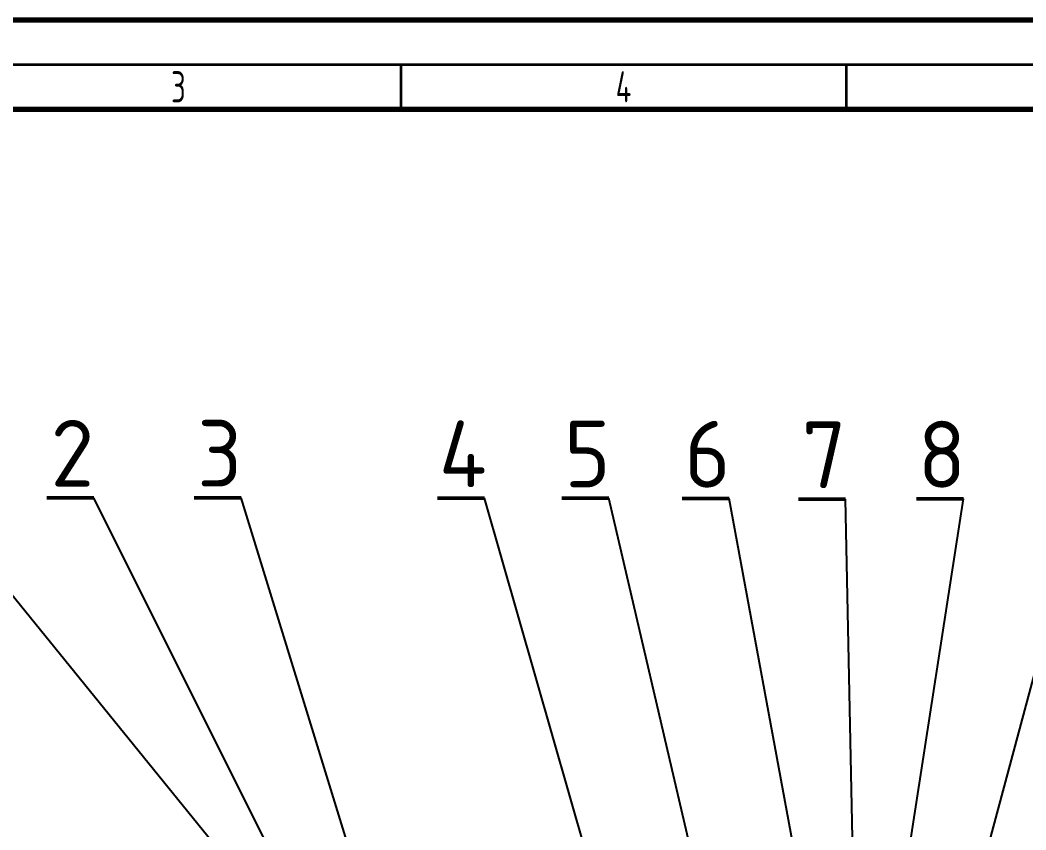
# Model space of a CAD drawing. Header units: millimetres. Extents: x -253 to 12701, y 1223 to 2077.
# Drawn here: x -146.7 to -33.7, y 1985.7 to 2076.8 of the extents above; entities that cross this region are included whole.
import ezdxf

# ---------------------------------------------------------------- set-up
doc = ezdxf.new("R2010")
doc.units = ezdxf.units.MM
for name, color, linetype, lineweight in [('Chu', 241, 'Continuous', 35), ('Net 0.35', 20, 'Continuous', 35), ('Net 0.7', 7, 'Continuous', 70), ('NET DAM', 7, 'Continuous', 50), ('NET MANH', 10, 'Continuous', 25)]:
    doc.layers.add(name, color=color, linetype=linetype, lineweight=lineweight)
doc.styles.add('SLDTEXTSTYLE1', font='TXT', dxfattribs={"width": 0.7})
doc.styles.get("Standard").update_dxf_attribs({"font": 'arial.ttf'})
doc.dimstyles.new('SLDDIMSTYLE0', dxfattribs={"dimtxt": 0.18, "dimasz": 3.302, "dimexe": 0, "dimexo": 0.0625, "dimgap": 0, "dimtad": 0, "dimtih": 1, "dimtoh": 1, "dimdec": 0, "dimrnd": 1e-09, "dimzin": 0, "dimdsep": 46, "dimtxsty": 'Standard', "dimsah": 1, "dimcen": 0.09, "dimadec": 0, "dimazin": 0, "dimtfac": 3.302, "dimtdec": 0, "dimtofl": 0, "dimtmove": 0, "dimatfit": 3, "dimfxl": 1, "dimfrac": 2, "dimtolj": 1, "dimtzin": 0, "dimarcsym": 0})

msp = doc.modelspace()

# ---------------------------------------------------------------- linework, layer by layer
at = {"layer": 'Net 0.35', "linetype": 'Continuous', "lineweight": 35}
for p, q in [((-238.43, 2071.76), (930.57, 2071.76)), ((-103.93, 2071.76), (-103.93, 2066.76)), ((-53.93, 2071.76), (-53.93, 2066.76))]:
    msp.add_line(p, q, dxfattribs=at)
at = {"layer": 'Net 0.7', "linetype": 'Continuous', "lineweight": 70}
msp.add_line((-233.43, 2066.76), (925.57, 2066.76), dxfattribs=at)
at = {"layer": 'Net 0.7'}
msp.add_lwpolyline([(-253.43, 1235.76), (935.57, 1235.76), (935.57, 2076.76), (-253.43, 2076.76)], close=True, dxfattribs=at)
at = {"layer": 'NET DAM'}
for p, q in [((-138.42, 2023.07), (-143.7, 2023.07)), ((-121.88, 2023.07), (-127.16, 2023.07)), ((-94.56, 2023.01), (-99.84, 2023.01)), ((-80.57, 2023.01), (-85.85, 2023.01)), ((-67.08, 2022.98), (-72.36, 2022.98)), ((-53.98, 2022.91), (-59.26, 2022.91)), ((-40.74, 2022.96), (-46.02, 2022.96))]:
    msp.add_line(p, q, dxfattribs=at)

# ---------------------------------------------------------------- texts
at = {"layer": 'Chu', "char_height": 3.5, "attachment_point": 5, "style": 'SLDTEXTSTYLE1'}
for s, insert in [('{\\fTCVN 7284|b0|i0|c0|p34;3}', (-128.93, 2069.26)), ('{\\fTCVN 7284|b0|i0|c0|p34;4}', (-78.93, 2069.26))]:
    msp.add_mtext(s, dxfattribs=dict(at, insert=insert))
at = {"layer": 'NET DAM', "char_height": 7.5, "attachment_point": 5}
for s, insert in [('{\\fTCVN 7284|b0|i0|c0|p34;2}', (-140.84, 2028.07)), ('{\\fTCVN 7284|b0|i0|c0|p34;3}', (-124.3, 2028.07)), ('{\\fTCVN 7284|b0|i0|c0|p34;4}', (-96.98, 2028)), ('{\\fTCVN 7284|b0|i0|c0|p34;5}', (-82.99, 2028)), ('{\\fTCVN 7284|b0|i0|c0|p34;6}', (-69.5, 2027.97)), ('{\\fTCVN 7284|b0|i0|c0|p34;7}', (-56.4, 2027.91)), ('{\\fTCVN 7284|b0|i0|c0|p34;8}', (-43.16, 2027.95))]:
    msp.add_mtext_dynamic_manual_height_columns(s, width=9.1033, gutter_width=11, heights=[0], dxfattribs=dict(at, insert=insert))

# ---------------------------------------------------------------- leaders
at = {"layer": 'NET MANH'}
for points in [[(-115.42, 1972.43), (-156.49, 2023.07)], [(-116.02, 1978.2), (-138.42, 2023.07)], [(-103.72, 1964.07), (-121.88, 2023.07)], [(-80.19, 1972.99), (-94.56, 2023.01)], [(-57.39, 1923.48), (-80.57, 2023.02)], [(-59.24, 1980.69), (-67.08, 2022.98)], [(-54.32, 1935.17), (-40.74, 2022.96)], [(-52.98, 1973.01), (-53.98, 2022.91)], [(-40.23, 1975.34), (-27.49, 2023.05)]]:
    msp.add_leader(points, dimstyle='SLDDIMSTYLE0', dxfattribs=at)

doc.saveas('drawing.dxf')
